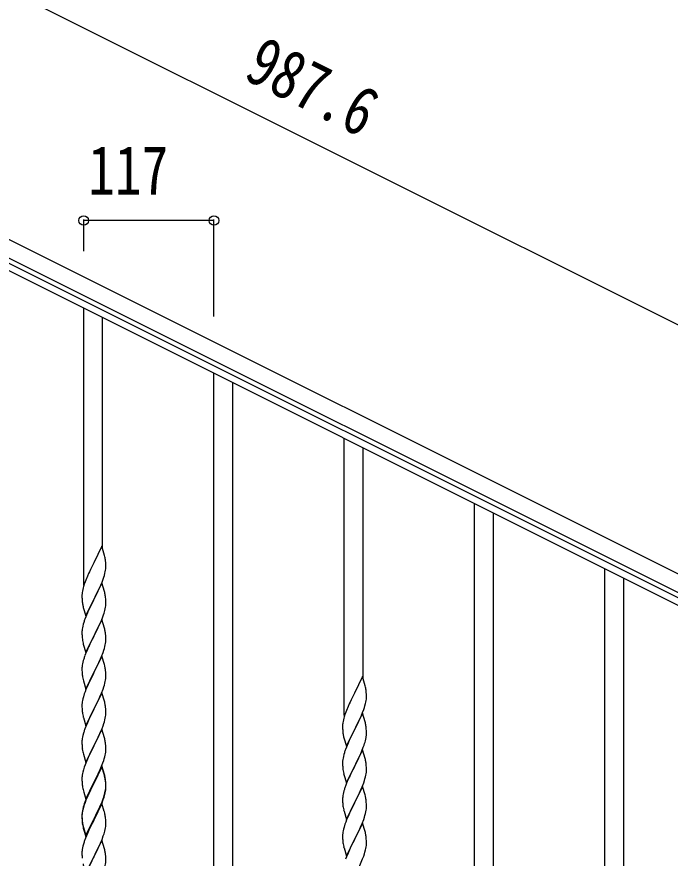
# Model space of a CAD drawing. Units: millimetres, scale not verified. Extents: x -4015 to 4015, y -2862 to 2860.
# Drawn here: x -1255 to -668, y 1432 to 2187 of the extents above; entities that cross this region are included whole.
import ezdxf
from ezdxf.enums import TextEntityAlignment as Align

# ---------------------------------------------------------------- set-up
doc = ezdxf.new("R2010")
doc.units = ezdxf.units.MM
doc.header["$LTSCALE"] = 10
doc.layers.add('0-3_YKK_A1', color=4, linetype='Continuous')
doc.layers.add('0-4_YKK_D', color=6, linetype='Continuous')
doc.styles.add('ＭＳ ゴシック', font='')
doc.styles.get('ＭＳ ゴシック').set_extended_font_data('MS Gothic')

msp = doc.modelspace()

# ---------------------------------------------------------------- linework, layer by layer
at = {"layer": '0-3_YKK_A1'}
for p, q in [((-597.74, 1655.19), (-1481.04, 2096.93)), ((-604.45, 1641.77), (-1487.75, 2083.52)), ((-1399.97, 2035.15), (-650.03, 1660.09)), ((-1402.66, 2029.78), (-652.71, 1654.73)), ((-1194.67, 1676.89), (-1194.67, 1925.77)), ((-1177.67, 1709.8), (-1177.67, 1917.27)), ((-1077.67, 1011.98), (-1077.67, 1867.25)), ((-1060.67, 1003.48), (-1060.67, 1858.75)), ((-960.67, 1559.87), (-960.67, 1808.74)), ((-943.67, 1592.77), (-943.67, 1800.24)), ((-843.67, 1411.77), (-843.67, 1750.23)), ((-826.67, 1418.84), (-826.67, 1741.73)), ((-726.67, 836.44), (-726.67, 1691.72)), ((-709.67, 827.94), (-709.67, 1683.21)), ((-1195.87, 1595.47), (-1195.73, 1594.48)), ((-1195.87, 1562.6), (-1195.73, 1561.61)), ((-961.87, 1478.44), (-961.73, 1477.46)), ((-1195.87, 1463.99), (-1195.73, 1463.01)), ((-961.87, 1445.58), (-961.73, 1444.59))]:
    msp.add_line(p, q, dxfattribs=at)
for points in [[(-1178.27, 1711.84), (-1185.5, 1696.98), (-1185.84, 1696.31), (-1188.45, 1691.12), (-1189.55, 1688.82), (-1190.22, 1687.38), (-1191.33, 1684.92), (-1192.8, 1681.39), (-1193.39, 1679.87), (-1194.11, 1677.85), (-1194.75, 1675.87), (-1195.17, 1674.41), (-1195.53, 1672.98), (-1195.82, 1671.6), (-1196.04, 1670.26)], [(-1175.54, 1702.3), (-1175.88, 1703.71), (-1178.27, 1711.84)], [(-1195.87, 1661.21), (-1195.73, 1660.22), (-1195.55, 1659.27), (-1195.45, 1658.8), (-1195.24, 1657.86), (-1194.99, 1656.9), (-1192.72, 1649.25), (-1185.5, 1664.11), (-1185.33, 1664.44), (-1183.61, 1667.83), (-1181.22, 1672.75), (-1179.67, 1676.17), (-1179.23, 1677.17), (-1178.19, 1679.7), (-1177.23, 1682.23), (-1176.55, 1684.24), (-1176.09, 1685.72), (-1175.57, 1687.64), (-1175.26, 1689.04), (-1175.02, 1690.39), (-1174.86, 1691.69), (-1174.8, 1692.52), (-1174.78, 1693.31), (-1174.78, 1694.46), (-1174.83, 1696.19), (-1174.89, 1697.43), (-1175, 1698.84)], [(-1178.27, 1678.97), (-1185.5, 1664.11), (-1185.84, 1663.44), (-1188.66, 1657.8), (-1190.22, 1654.51), (-1191.33, 1652.05), (-1192.8, 1648.52), (-1193.57, 1646.49)], [(-1175.54, 1669.43), (-1175.76, 1670.37), (-1176.01, 1671.32), (-1178.27, 1678.97)], [(-1196.17, 1668.99), (-1196.21, 1668.17), (-1196.22, 1667.78), (-1196.2, 1665.92), (-1196.17, 1664.91), (-1196.12, 1663.96), (-1196.04, 1662.8)], [(-1174.8, 1659.64), (-1174.78, 1660.44), (-1174.78, 1661.59), (-1174.83, 1663.32), (-1174.89, 1664.56), (-1175, 1665.97)], [(-1175.69, 1654.29), (-1175.36, 1655.71), (-1175.09, 1657.07), (-1174.9, 1658.39)], [(-1195.24, 1624.98), (-1194.99, 1624.03), (-1192.72, 1616.38), (-1185.5, 1631.24), (-1185.33, 1631.57), (-1183.61, 1634.96), (-1182.11, 1638.01), (-1180.99, 1640.36), (-1179.88, 1642.8), (-1178.81, 1645.31), (-1177.61, 1648.35), (-1176.88, 1650.37), (-1176.39, 1651.86)], [(-1194.6, 1643.49), (-1195.04, 1642.02), (-1195.53, 1640.11), (-1195.82, 1638.72), (-1196.04, 1637.39)], [(-1178.27, 1646.1), (-1185.5, 1631.24), (-1185.66, 1630.91), (-1188.45, 1625.38), (-1189.77, 1622.6), (-1190.22, 1621.64), (-1191.97, 1617.68), (-1193, 1615.15), (-1193.57, 1613.63)], [(-1175.54, 1636.56), (-1175.76, 1637.5), (-1176.01, 1638.46), (-1178.27, 1646.1)], [(-1196.17, 1636.12), (-1196.21, 1635.3), (-1196.22, 1634.9), (-1196.2, 1633.04), (-1196.17, 1632.03), (-1196.12, 1631.09), (-1196.02, 1629.65), (-1195.87, 1628.34), (-1195.73, 1627.35)], [(-1195.24, 1592.12), (-1194.92, 1590.92), (-1192.72, 1583.51), (-1185.5, 1598.37), (-1185.33, 1598.7), (-1183.61, 1602.09), (-1182.11, 1605.14), (-1180.99, 1607.49), (-1179.45, 1610.93), (-1178.6, 1612.95), (-1177.23, 1616.49), (-1176.55, 1618.5), (-1176.09, 1619.98), (-1175.57, 1621.9), (-1175.26, 1623.3), (-1175.02, 1624.65), (-1174.86, 1625.95), (-1174.8, 1626.78), (-1174.78, 1627.58), (-1174.78, 1628.72), (-1174.83, 1630.45), (-1174.89, 1631.69), (-1175, 1633.11)], [(-1178.27, 1613.23), (-1185.5, 1598.37), (-1185.84, 1597.7), (-1188.66, 1592.06), (-1190, 1589.26), (-1191.33, 1586.31), (-1192.6, 1583.29), (-1193.39, 1581.26), (-1194.11, 1579.25), (-1194.9, 1576.77), (-1195.42, 1574.84), (-1195.73, 1573.44), (-1195.97, 1572.09), (-1196.13, 1570.8), (-1196.19, 1569.97), (-1196.22, 1569.17), (-1196.2, 1567.31), (-1196.17, 1566.3), (-1196.12, 1565.36), (-1196.04, 1564.19)], [(-1194.6, 1610.62), (-1195.04, 1609.15), (-1195.42, 1607.71), (-1195.73, 1606.31), (-1195.97, 1604.96), (-1196.13, 1603.67), (-1196.19, 1602.84), (-1196.22, 1602.04), (-1196.2, 1600.18), (-1196.17, 1599.17), (-1196.12, 1598.23), (-1196.04, 1597.06)], [(-1175.54, 1603.69), (-1175.76, 1604.63), (-1176.01, 1605.58), (-1178.27, 1613.23)], [(-1195.24, 1559.25), (-1194.99, 1558.29), (-1194.92, 1558.05), (-1192.72, 1550.64), (-1185.5, 1565.5), (-1185.33, 1565.84), (-1182.55, 1571.37), (-1181.44, 1573.67), (-1180.77, 1575.11), (-1179.45, 1578.07), (-1178.6, 1580.08), (-1177.23, 1583.62), (-1176.55, 1585.63), (-1176.09, 1587.11), (-1175.57, 1589.03), (-1175.26, 1590.43), (-1175.02, 1591.78), (-1174.86, 1593.08), (-1174.8, 1593.91), (-1174.78, 1594.71), (-1174.78, 1595.85), (-1174.83, 1597.58), (-1174.89, 1598.82), (-1175, 1600.23)], [(-944.27, 1594.81), (-951.5, 1579.96), (-951.84, 1579.29), (-954.45, 1574.09), (-955.55, 1571.79), (-956.22, 1570.36), (-957.33, 1567.9), (-958.8, 1564.37), (-959.39, 1562.85), (-960.11, 1560.83), (-960.75, 1558.84), (-961.17, 1557.38), (-961.53, 1555.96), (-961.82, 1554.57), (-962.04, 1553.24)], [(-941.54, 1585.27), (-941.88, 1586.69), (-944.27, 1594.81)], [(-1178.27, 1580.36), (-1185.5, 1565.5), (-1185.66, 1565.17), (-1188.66, 1559.19), (-1190, 1556.39), (-1191.33, 1553.44), (-1192.8, 1549.91), (-1193.57, 1547.89)], [(-1175.54, 1570.82), (-1175.76, 1571.76), (-1176.01, 1572.72), (-1178.27, 1580.36)], [(-961.87, 1544.18), (-961.73, 1543.19), (-961.55, 1542.24), (-961.45, 1541.77), (-961.24, 1540.83), (-960.99, 1539.87), (-958.72, 1532.23), (-951.5, 1547.08), (-951.33, 1547.42), (-949.61, 1550.8), (-947.22, 1555.73), (-945.67, 1559.15), (-945.23, 1560.15), (-944.19, 1562.68), (-943.23, 1565.21), (-942.55, 1567.21), (-942.09, 1568.69), (-941.57, 1570.62), (-941.26, 1572.01), (-941.02, 1573.37), (-940.86, 1574.66), (-940.8, 1575.49), (-940.78, 1576.29), (-940.78, 1577.44), (-940.83, 1579.16), (-940.89, 1580.41), (-941, 1581.82)], [(-1195.45, 1527.32), (-1195.24, 1526.38), (-1194.92, 1525.18), (-1192.72, 1517.77), (-1185.5, 1532.63), (-1185.33, 1532.96), (-1180.77, 1542.24), (-1179.45, 1545.2), (-1178.19, 1548.22), (-1177.23, 1550.76), (-1176.55, 1552.76), (-1176.09, 1554.24), (-1175.57, 1556.16), (-1175.26, 1557.56), (-1175.02, 1558.91), (-1174.86, 1560.21), (-1174.8, 1561.04), (-1174.78, 1561.84), (-1174.78, 1562.98), (-1174.83, 1564.71), (-1174.89, 1565.95), (-1175, 1567.37)], [(-944.27, 1561.94), (-951.5, 1547.08), (-951.84, 1546.41), (-954.66, 1540.77), (-956.22, 1537.49), (-957.33, 1535.02), (-958.8, 1531.5), (-959.57, 1529.47)], [(-941.54, 1552.4), (-941.76, 1553.34), (-942.01, 1554.3), (-944.27, 1561.94)], [(-962.17, 1551.96), (-962.21, 1551.15), (-962.22, 1550.75), (-962.2, 1548.89), (-962.17, 1547.88), (-962.12, 1546.94), (-962.04, 1545.77)], [(-940.8, 1542.62), (-940.78, 1543.42), (-940.78, 1544.56), (-940.83, 1546.29), (-940.89, 1547.54), (-941, 1548.95)], [(-1178.27, 1547.49), (-1185.5, 1532.63), (-1185.66, 1532.3), (-1187.38, 1528.92), (-1189.55, 1524.47), (-1190.67, 1522.06), (-1191.33, 1520.58), (-1192.8, 1517.05), (-1193.39, 1515.53), (-1194.11, 1513.51), (-1194.9, 1511.03), (-1195.42, 1509.1), (-1195.73, 1507.71), (-1195.97, 1506.35), (-1196.13, 1505.06), (-1196.19, 1504.23), (-1196.22, 1503.43), (-1196.2, 1501.57), (-1196.17, 1500.56), (-1196.12, 1499.62), (-1196.04, 1498.45)], [(-1194.6, 1544.88), (-1194.9, 1543.9), (-1195.42, 1541.97), (-1195.73, 1540.58), (-1195.97, 1539.22), (-1196.13, 1537.93), (-1196.19, 1537.1), (-1196.22, 1536.3), (-1196.2, 1534.44), (-1196.17, 1533.43), (-1196.12, 1532.49), (-1196.04, 1531.32)], [(-1175.54, 1537.95), (-1175.76, 1538.89), (-1176.01, 1539.85), (-1178.27, 1547.49)], [(-941.69, 1537.27), (-941.36, 1538.68), (-941.09, 1540.05), (-940.9, 1541.36)], [(-1174.8, 1528.17), (-1174.78, 1528.97), (-1174.78, 1530.12), (-1174.83, 1531.85), (-1174.89, 1533.09), (-1175, 1534.5)], [(-961.24, 1507.96), (-960.99, 1507), (-958.72, 1499.36), (-951.5, 1514.21), (-951.33, 1514.54), (-949.61, 1517.93), (-948.11, 1520.99), (-946.99, 1523.33), (-945.88, 1525.78), (-944.81, 1528.29), (-943.61, 1531.33), (-942.88, 1533.34), (-942.39, 1534.84)], [(-1195.45, 1494.45), (-1195.24, 1493.51), (-1194.92, 1492.31), (-1194.56, 1491.04), (-1192.72, 1484.91), (-1185.5, 1499.76), (-1185.33, 1500.1), (-1183.61, 1503.48), (-1181.66, 1507.46), (-1180.99, 1508.89), (-1179.88, 1511.33), (-1178.6, 1514.34), (-1177.42, 1517.38), (-1176.71, 1519.39), (-1176.24, 1520.88), (-1175.69, 1522.82), (-1175.36, 1524.23), (-1175.09, 1525.6), (-1174.9, 1526.92)], [(-960.6, 1526.46), (-961.04, 1524.99), (-961.53, 1523.08), (-961.82, 1521.7), (-962.04, 1520.37)], [(-944.27, 1529.08), (-951.5, 1514.21), (-951.66, 1513.88), (-954.45, 1508.35), (-955.77, 1505.58), (-956.22, 1504.62), (-957.97, 1500.65), (-959, 1498.12), (-959.57, 1496.6)], [(-941.54, 1519.54), (-941.76, 1520.47), (-942.01, 1521.43), (-944.27, 1529.08)], [(-962.17, 1519.09), (-962.21, 1518.28), (-962.22, 1517.88), (-962.2, 1516.02), (-962.17, 1515.01), (-962.12, 1514.07), (-962.02, 1512.63), (-961.87, 1511.31), (-961.73, 1510.32)], [(-1178.27, 1513.71), (-1185.5, 1498.85), (-1185.84, 1498.18), (-1188.45, 1492.99), (-1189.77, 1490.21), (-1190.22, 1489.25), (-1191.33, 1486.79), (-1192.6, 1483.77), (-1193.39, 1481.74), (-1194.11, 1479.72), (-1194.9, 1477.25), (-1195.42, 1475.32), (-1195.73, 1473.92), (-1195.97, 1472.57), (-1196.13, 1471.27), (-1196.19, 1470.44), (-1196.22, 1469.64), (-1196.2, 1467.78), (-1196.17, 1466.77), (-1196.12, 1465.83), (-1196.04, 1464.67)], [(-1178.27, 1514.62), (-1185.5, 1499.76), (-1185.84, 1499.09), (-1189.11, 1492.54), (-1190.22, 1490.17), (-1191.33, 1487.71), (-1192.8, 1484.18), (-1193.57, 1482.15)], [(-1175.54, 1505.08), (-1175.76, 1506.02), (-1176.01, 1506.98), (-1178.27, 1514.62)], [(-1175.54, 1504.17), (-1175.88, 1505.58), (-1176.07, 1506.31), (-1178.27, 1513.71)], [(-961.24, 1475.09), (-960.92, 1473.89), (-958.72, 1466.49), (-951.5, 1481.35), (-951.33, 1481.68), (-949.61, 1485.06), (-948.11, 1488.12), (-946.99, 1490.47), (-945.45, 1493.91), (-944.6, 1495.92), (-943.23, 1499.47), (-942.55, 1501.47), (-942.09, 1502.95), (-941.57, 1504.88), (-941.26, 1506.27), (-941.02, 1507.63), (-940.86, 1508.92), (-940.8, 1509.75), (-940.78, 1510.55), (-940.78, 1511.7), (-940.83, 1513.42), (-940.89, 1514.67), (-941, 1516.08)], [(-1175.57, 1490.43), (-1175.26, 1491.83), (-1175.02, 1493.18), (-1174.86, 1494.47), (-1174.8, 1495.3), (-1174.78, 1496.1), (-1174.78, 1497.25), (-1174.83, 1498.97), (-1174.89, 1500.22), (-1175, 1501.63)], [(-1174.8, 1494.38), (-1174.78, 1495.18), (-1174.78, 1496.33), (-1174.83, 1498.06), (-1174.89, 1499.3), (-1175, 1500.71)], [(-944.27, 1496.2), (-951.5, 1481.35), (-951.84, 1480.67), (-954.66, 1475.03), (-956, 1472.23), (-957.33, 1469.29), (-958.6, 1466.27), (-959.39, 1464.24), (-960.11, 1462.22), (-960.9, 1459.74), (-961.42, 1457.82), (-961.73, 1456.42), (-961.97, 1455.07), (-962.13, 1453.77), (-962.19, 1452.94), (-962.22, 1452.14), (-962.2, 1450.28), (-962.17, 1449.27), (-962.12, 1448.33), (-962.04, 1447.17)], [(-941.54, 1486.66), (-941.76, 1487.6), (-942.01, 1488.56), (-944.27, 1496.2)], [(-1175.69, 1489.03), (-1175.36, 1490.45), (-1175.09, 1491.81), (-1174.9, 1493.13)], [(-960.6, 1493.6), (-961.04, 1492.13), (-961.42, 1490.69), (-961.73, 1489.29), (-961.97, 1487.94), (-962.13, 1486.64), (-962.19, 1485.81), (-962.22, 1485.01), (-962.2, 1483.15), (-962.17, 1482.14), (-962.12, 1481.2), (-962.04, 1480.04)], [(-1195.5, 1460.9), (-1195.24, 1459.73), (-1194.99, 1458.77), (-1194.48, 1456.99), (-1192.72, 1451.12), (-1185.5, 1465.98), (-1185.33, 1466.31), (-1183.61, 1469.7), (-1182.11, 1472.75), (-1181.22, 1474.62), (-1179.67, 1478.04), (-1179.23, 1479.04), (-1178.19, 1481.57), (-1177.06, 1484.61), (-1176.39, 1486.6)], [(-1195.24, 1460.64), (-1194.92, 1459.44), (-1192.72, 1452.04), (-1185.5, 1466.89), (-1185.33, 1467.23), (-1182.11, 1473.67), (-1180.77, 1476.5), (-1179.45, 1479.46), (-1178.19, 1482.49), (-1177.23, 1485.02), (-1176.71, 1486.53), (-1176.24, 1488.01)], [(-1178.27, 1480.84), (-1185.5, 1465.98), (-1185.66, 1465.65), (-1188.45, 1460.11), (-1190, 1456.86), (-1191.33, 1453.92), (-1193, 1449.88), (-1193.57, 1448.36)], [(-1175.54, 1471.3), (-1175.76, 1472.24), (-1176.07, 1473.44), (-1176.14, 1473.68), (-1178.27, 1480.84)], [(-961.24, 1442.22), (-960.99, 1441.27), (-960.92, 1441.02), (-958.72, 1433.62), (-951.5, 1448.48), (-951.33, 1448.81), (-948.55, 1454.35), (-947.44, 1456.65), (-946.77, 1458.08), (-945.45, 1461.04), (-944.6, 1463.06), (-943.23, 1466.6), (-942.55, 1468.6), (-942.09, 1470.08), (-941.57, 1472.01), (-941.26, 1473.4), (-941.02, 1474.76), (-940.86, 1476.05), (-940.8, 1476.88), (-940.78, 1477.68), (-940.78, 1478.83), (-940.83, 1480.55), (-940.89, 1481.8), (-941, 1483.21)], [(-1194.6, 1479.14), (-1195.04, 1477.67), (-1195.53, 1475.77), (-1195.82, 1474.38), (-1196.04, 1473.05)], [(-1196.17, 1471.77), (-1196.21, 1470.96), (-1196.22, 1470.56), (-1196.2, 1468.7), (-1196.17, 1467.69), (-1196.12, 1466.75), (-1196.04, 1465.59)], [(-1174.8, 1461.51), (-1174.78, 1462.31), (-1174.78, 1463.46), (-1174.83, 1465.19), (-1174.89, 1466.43), (-1175, 1467.84)], [(-1175.69, 1456.16), (-1175.36, 1457.58), (-1175.09, 1458.94), (-1174.9, 1460.26)], [(-944.27, 1463.34), (-951.5, 1448.48), (-951.66, 1448.15), (-954.66, 1442.16), (-956, 1439.36), (-957.33, 1436.42), (-958.8, 1432.89), (-959.57, 1430.86)], [(-941.54, 1453.8), (-941.76, 1454.74), (-942.01, 1455.69), (-944.27, 1463.34)], [(-1195.24, 1426.85), (-1194.99, 1425.9), (-1192.72, 1418.25), (-1185.5, 1433.11), (-1185.33, 1433.44), (-1183.61, 1436.83), (-1182.11, 1439.88), (-1181.22, 1441.75), (-1179.67, 1445.17), (-1179.23, 1446.17), (-1178.19, 1448.7), (-1177.06, 1451.74), (-1176.39, 1453.73)], [(-1178.27, 1447.97), (-1185.5, 1433.11), (-1186.02, 1432.09), (-1188.66, 1426.8), (-1189.77, 1424.47), (-1190.89, 1422.05), (-1192.6, 1418.03), (-1193.39, 1416), (-1194.11, 1413.99), (-1194.9, 1411.51), (-1195.42, 1409.58), (-1195.73, 1408.19), (-1195.97, 1406.83), (-1196.13, 1405.54), (-1196.19, 1404.71), (-1196.22, 1403.91), (-1196.2, 1402.05), (-1196.17, 1401.04), (-1196.12, 1400.1), (-1196.04, 1398.93)], [(-1194.6, 1445.36), (-1194.9, 1444.37), (-1195.42, 1442.45), (-1195.73, 1441.05), (-1195.97, 1439.7), (-1196.13, 1438.4), (-1196.19, 1437.57), (-1196.22, 1436.77), (-1196.2, 1434.91), (-1196.17, 1433.9), (-1196.12, 1432.96), (-1196.04, 1431.8)], [(-1175.54, 1438.43), (-1175.76, 1439.37), (-1176.01, 1440.33), (-1178.27, 1447.97)], [(-961.45, 1410.29), (-961.24, 1409.35), (-960.92, 1408.15), (-958.72, 1400.75), (-951.5, 1415.61), (-951.33, 1415.94), (-946.77, 1425.21), (-945.45, 1428.17), (-944.19, 1431.2), (-943.23, 1433.73), (-942.55, 1435.74), (-942.09, 1437.21), (-941.57, 1439.14), (-941.26, 1440.54), (-941.02, 1441.89), (-940.86, 1443.18), (-940.8, 1444.01), (-940.78, 1444.81), (-940.78, 1445.96), (-940.83, 1447.69), (-940.89, 1448.93), (-941, 1450.34)], [(-1195.5, 1395.16), (-1195.24, 1393.99), (-1194.99, 1393.03), (-1192.72, 1385.38), (-1185.5, 1400.24), (-1185.33, 1400.57), (-1181.22, 1408.88), (-1179.88, 1411.81), (-1178.81, 1414.31), (-1177.42, 1417.86), (-1176.71, 1419.87), (-1176.09, 1421.85), (-1175.57, 1423.77), (-1175.26, 1425.17), (-1175.02, 1426.52), (-1174.86, 1427.82), (-1174.8, 1428.65), (-1174.78, 1429.45), (-1174.78, 1430.59), (-1174.83, 1432.32), (-1174.89, 1433.56), (-1175, 1434.98)]]:
    msp.add_lwpolyline(points, dxfattribs=at)
for centre, radius, start, end in [((-1217.01, 1693.59), 42.37, 9.56725, 11.859), ((-1219.86, 1693.99), 45.12, 6.17603, 8.46779), ((-1164.23, 1666.38), 32.04, 173.03232, 175.32407), ((-1156.21, 1666.25), 39.98, 184.9569, 187.24866), ((-1217.01, 1660.72), 42.37, 9.56725, 11.859), ((-1219.86, 1661.12), 45.12, 6.17603, 8.46779), ((-1206.22, 1661.64), 31.49, 354.07159, 356.36334), ((-1236.79, 1670.58), 63.23, 342.78424, 345.07599), ((-1118.97, 1619.24), 79.42, 159.93435, 162.22611), ((-1164.23, 1633.51), 32.04, 173.03232, 175.32407), ((-1217.13, 1627.86), 42.49, 9.53591, 11.82766), ((-1219.73, 1628.25), 45, 6.19632, 8.48807), ((-1136.36, 1638.42), 60.39, 190.55951, 192.85127), ((-1118.97, 1586.38), 79.42, 159.93435, 162.22611), ((-1217.01, 1594.98), 42.37, 9.56725, 11.859), ((-1219.86, 1595.38), 45.12, 6.17603, 8.46779), ((-1156.09, 1600.52), 40.1, 184.93791, 187.22967), ((-1136.36, 1605.55), 60.39, 190.55951, 192.85127), ((-983.01, 1576.57), 42.37, 9.56725, 11.859), ((-985.86, 1576.96), 45.12, 6.17603, 8.46779), ((-1156.21, 1567.65), 39.98, 184.9569, 187.24866), ((-1217.01, 1562.12), 42.37, 9.56725, 11.859), ((-1219.86, 1562.52), 45.12, 6.17603, 8.46779), ((-1136.36, 1572.68), 60.39, 190.55951, 192.85127), ((-930.23, 1549.35), 32.04, 173.03232, 175.32407), ((-983.01, 1543.7), 42.37, 9.56725, 11.859), ((-985.86, 1544.09), 45.12, 6.17603, 8.46779), ((-1118.97, 1520.64), 79.42, 159.93435, 162.22611), ((-922.21, 1549.23), 39.98, 184.9569, 187.24866), ((-972.22, 1544.62), 31.49, 354.07159, 356.36334), ((-1217.01, 1529.25), 42.37, 9.56725, 11.859), ((-1219.73, 1529.65), 45, 6.19632, 8.48807), ((-1002.79, 1553.55), 63.23, 342.78424, 345.07599), ((-1156.21, 1534.78), 39.98, 184.9569, 187.24866), ((-1135.3, 1539.03), 61.29, 188.71993, 191.01168), ((-1206.22, 1530.17), 31.49, 354.07159, 356.36334), ((-884.97, 1502.22), 79.42, 159.93435, 162.22611), ((-930.23, 1516.48), 32.04, 173.03232, 175.32407), ((-983.13, 1510.83), 42.49, 9.53591, 11.82766), ((-985.73, 1511.23), 45, 6.19632, 8.48807), ((-1217.01, 1496.38), 42.37, 9.56725, 11.859), ((-1217.01, 1495.46), 42.37, 9.56725, 11.859), ((-1219.73, 1496.78), 45, 6.19632, 8.48807), ((-902.36, 1521.39), 60.39, 190.55951, 192.85127), ((-1156.21, 1501.91), 39.98, 184.9569, 187.24866), ((-1135.42, 1506.16), 61.16, 188.73999, 191.03175), ((-1219.86, 1495.86), 45.12, 6.17603, 8.46779), ((-884.97, 1469.35), 79.42, 159.93435, 162.22611), ((-1236.79, 1505.32), 63.23, 342.78424, 345.07599), ((-1236.28, 1505.85), 62.63, 343.45857, 345.75033), ((-1206.22, 1496.38), 31.49, 354.07159, 356.36334), ((-1118.97, 1454.9), 79.42, 159.93435, 162.22611), ((-983.01, 1477.96), 42.37, 9.56725, 11.859), ((-985.86, 1478.35), 45.12, 6.17603, 8.46779), ((-922.09, 1483.49), 40.1, 184.93791, 187.22967), ((-902.36, 1488.53), 60.39, 190.55951, 192.85127), ((-1164.23, 1469.16), 32.04, 173.03232, 175.32407), ((-1156.09, 1469.04), 40.1, 184.93791, 187.22967), ((-1217.01, 1462.59), 42.37, 9.56725, 11.859), ((-1219.86, 1462.99), 45.12, 6.17603, 8.46779), ((-1156.21, 1468.12), 39.98, 184.9569, 187.24866), ((-1141.32, 1471.24), 55.16, 188.50857, 190.80032), ((-1136.36, 1474.08), 60.39, 190.55951, 192.85127), ((-1206.22, 1463.51), 31.49, 354.07159, 356.36334), ((-1236.79, 1472.45), 63.23, 342.78424, 345.07599), ((-983.01, 1445.09), 42.37, 9.56725, 11.859), ((-985.86, 1445.49), 45.12, 6.17603, 8.46779), ((-1118.97, 1421.11), 79.42, 159.93435, 162.22611), ((-922.21, 1450.62), 39.98, 184.9569, 187.24866), ((-902.36, 1455.66), 60.39, 190.55951, 192.85127), ((-1217.13, 1429.73), 42.49, 9.53591, 11.82766), ((-1219.73, 1430.12), 45, 6.19632, 8.48807)]:
    msp.add_arc(centre, radius, start, end, dxfattribs=at)
at = {"layer": '0-4_YKK_D'}
for p, q in [((-508.28, 1834.07), (-1391.58, 2275.81)), ((-1194.67, 1976.77), (-1194.67, 2005.37)), ((-1077.67, 2004.37), (-1194.67, 2004.37)), ((-1077.67, 1918.25), (-1077.67, 2005.37))]:
    msp.add_line(p, q, dxfattribs=at)
for centre in [(-1194.67, 2004.37), (-1077.67, 2004.37)]:
    msp.add_circle(centre, 4.25, dxfattribs=at)

# ---------------------------------------------------------------- texts
at = {"layer": '0-4_YKK_D', "style": 'ＭＳ ゴシック', "width": 0.8}
msp.add_text('987.6', height=43.99, rotation=333.43, dxfattribs=at).set_placement((-1058.24, 2120.29), align=Align.BOTTOM_LEFT)
msp.add_text('117', height=43.99, dxfattribs=at).set_placement((-1190.57, 2014.37), align=Align.BOTTOM_LEFT)

doc.saveas('drawing.dxf')
